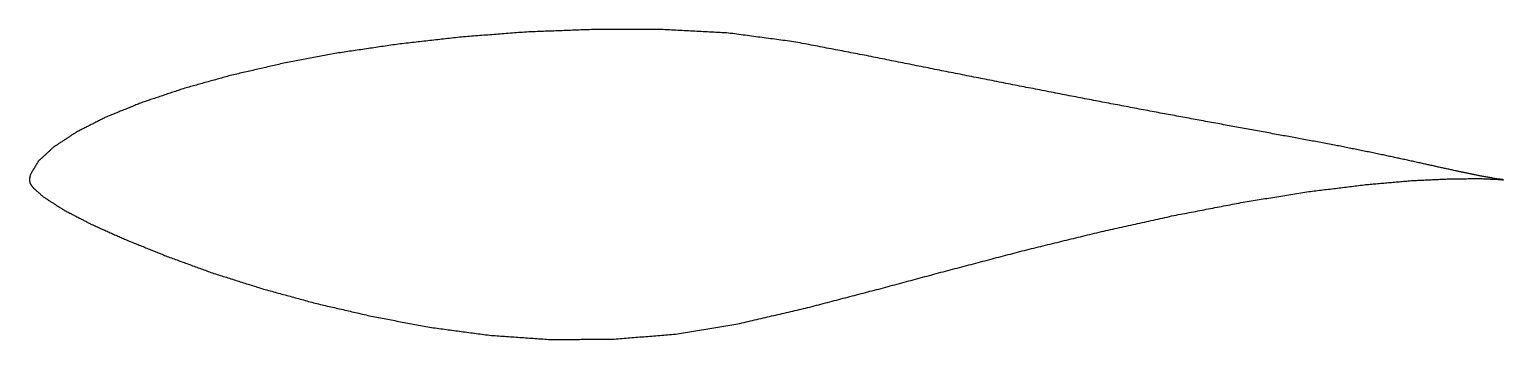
# Model space of a CAD drawing. Header units: millimetres. Extents: x 3 to 103, y -24 to -3.
import ezdxf

# ---------------------------------------------------------------- set-up
doc = ezdxf.new("R2010")
doc.units = ezdxf.units.MM
doc.layers.add('Path', color=7, linetype='CONTINUOUS')

msp = doc.modelspace()

# ---------------------------------------------------------------- linework, layer by layer
at = {"layer": 'Path'}
for points in [[(28.02, -3.994), (23.96, -4.594)], [(32.3, -3.514), (28.02, -3.994)], [(36.73, -3.174), (32.3, -3.514)], [(41.26, -3.004), (36.73, -3.174)], [(45.85, -3.004), (41.26, -3.004)], [(50.42, -3.244), (45.85, -3.004)], [(54.98, -3.854), (50.42, -3.244)], [(59.78, -4.774), (54.98, -3.854)], [(23.96, -4.594), (20.14, -5.314)], [(64.73, -5.764), (59.78, -4.774)], [(20.14, -5.314), (16.62, -6.124)], [(69.71, -6.744), (64.73, -5.764)], [(16.62, -6.124), (13.43, -7.014)], [(74.6, -7.694), (69.71, -6.744)], [(10.6, -7.964), (8.18, -8.944)], [(13.43, -7.014), (10.6, -7.964)], [(79.3, -8.584), (74.6, -7.694)], [(8.18, -8.944), (6.19, -9.954)], [(83.75, -9.404), (79.3, -8.584)], [(6.19, -9.954), (4.66, -10.954)], [(87.85, -10.154), (83.75, -9.404)], [(4.66, -10.954), (3.6, -11.924)], [(91.53, -10.834), (87.85, -10.154)], [(94.75, -11.484), (91.53, -10.834)], [(3.6, -11.924), (3.07, -12.814)], [(97.51, -12.084), (94.75, -11.484)], [(3.02, -12.994), (3, -13.184)], [(3.07, -12.814), (3.02, -12.994)], [(99.78, -12.584), (97.51, -12.084)], [(101.52, -12.944), (99.78, -12.584)], [(102.62, -13.134), (101.52, -12.944)], [(3, -13.184), (3.02, -13.364)], [(3.02, -13.364), (3.1, -13.534)], [(3.1, -13.534), (3.12, -13.554)], [(3.12, -13.554), (3.24, -13.714)], [(3.24, -13.714), (3.93, -14.334)], [(89.66, -14.004), (93.54, -13.524)], [(93.54, -13.524), (96.85, -13.234)], [(96.85, -13.234), (99.51, -13.114)], [(99.51, -13.114), (101.45, -13.104)], [(101.45, -13.104), (102.61, -13.154)], [(102.61, -13.154), (103, -13.184)], [(103, -13.184), (102.62, -13.134)], [(3.93, -14.334), (5.32, -15.224)], [(80.64, -15.604), (85.33, -14.704)], [(85.33, -14.704), (89.66, -14.004)], [(5.32, -15.224), (7.23, -16.214)], [(75.72, -16.694), (80.64, -15.604)], [(7.23, -16.214), (9.59, -17.264)], [(70.67, -17.924), (75.72, -16.694)], [(9.59, -17.264), (12.34, -18.374)], [(65.61, -19.244), (70.67, -17.924)], [(12.34, -18.374), (15.41, -19.494)], [(15.41, -19.494), (18.77, -20.554)], [(60.62, -20.584), (65.61, -19.244)], [(18.77, -20.554), (22.37, -21.544)], [(55.79, -21.844), (60.62, -20.584)], [(22.37, -21.544), (26.19, -22.424)], [(51.19, -22.914), (55.79, -21.844)], [(26.19, -22.424), (30.14, -23.174)], [(46.83, -23.644), (51.19, -22.914)], [(30.14, -23.174), (34.2, -23.714)], [(34.2, -23.714), (38.34, -24.004)], [(38.34, -24.004), (42.53, -23.984)], [(42.53, -23.984), (46.83, -23.644)]]:
    msp.add_open_spline(points, degree=1, dxfattribs=at)

doc.saveas('drawing.dxf')
